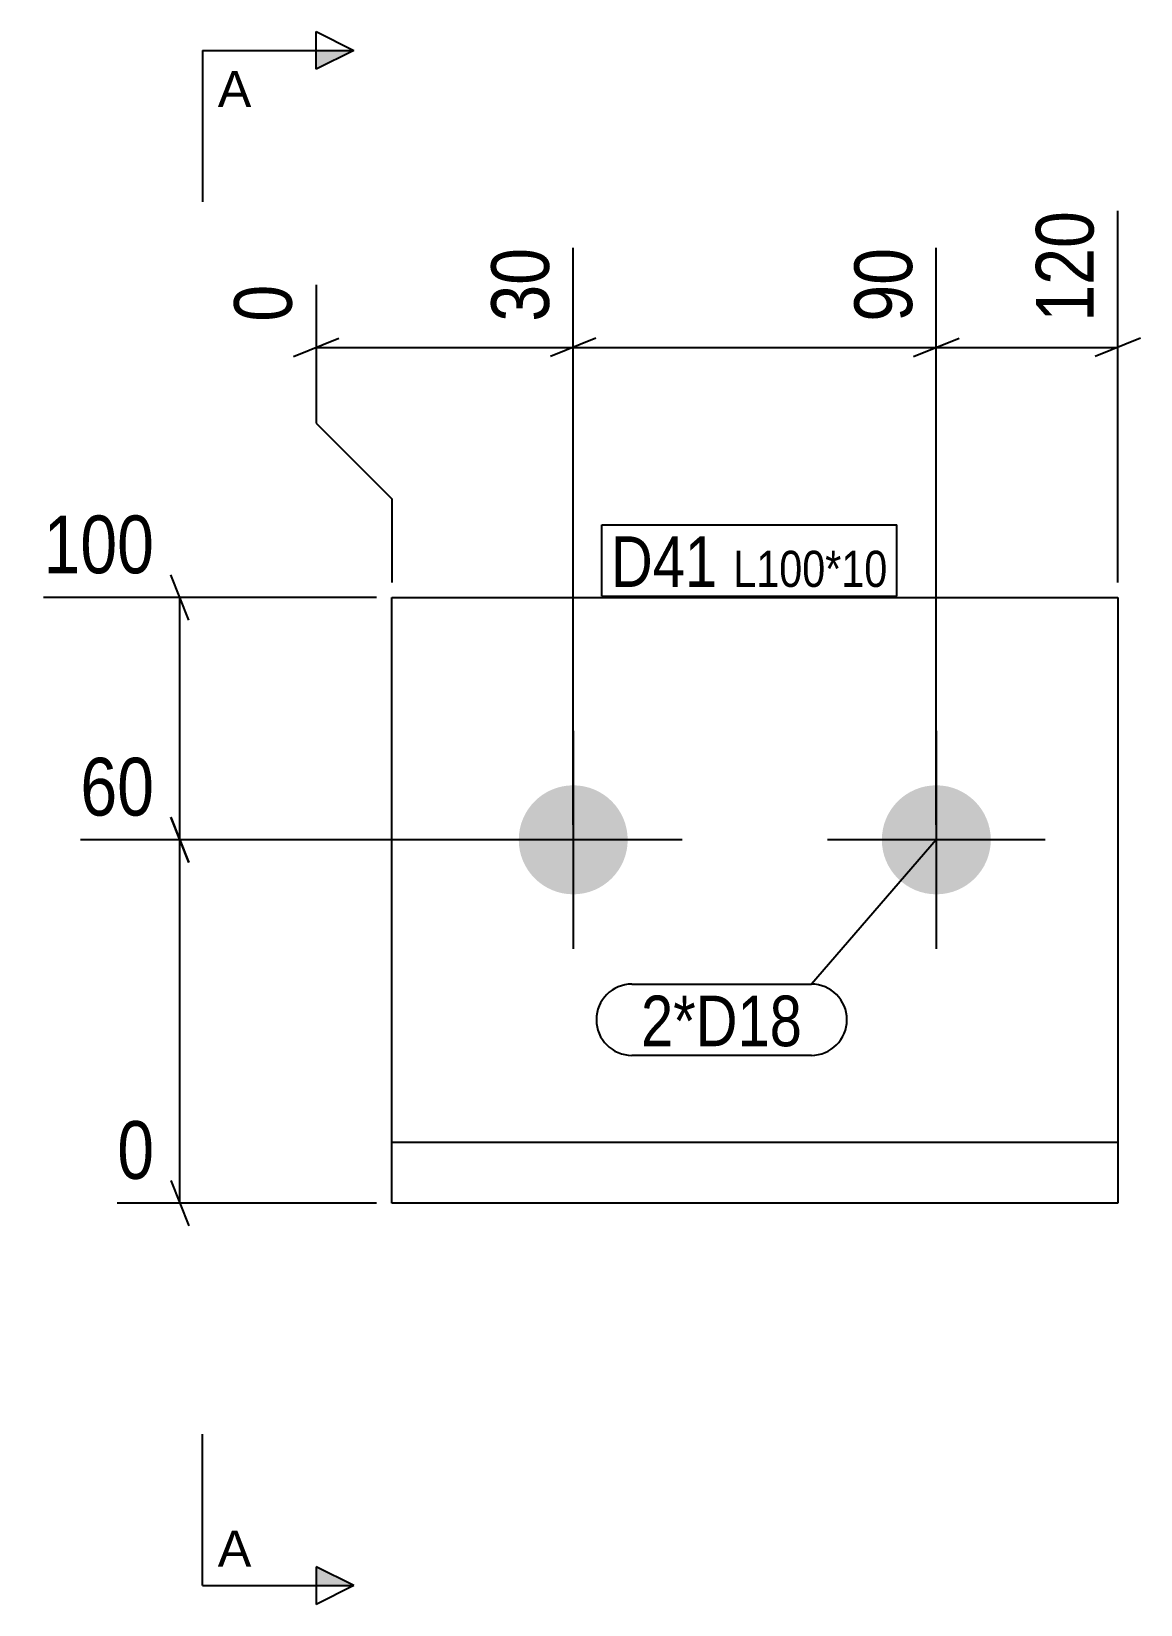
# Model space of a CAD drawing. Header units: millimetres. Extents: x 5 to 10721, y 3 to 267.
# Drawn here: x 5.5 to 188.8, y 7.5 to 267.3 of the extents above; entities that cross this region are included whole.
import ezdxf

# ---------------------------------------------------------------- set-up
doc = ezdxf.new("R2010")
doc.units = ezdxf.units.MM
doc.linetypes.add('DXK_LINE_DOT2', pattern=[3.9198, 1.9599, -1.9599])
for name, color, linetype in [('MÅLSÆTNING', 7, 'Continuous'), ('STÅL', 7, 'Continuous'), ('TEKST', 7, 'Continuous')]:
    doc.layers.add(name, color=color, linetype=linetype)
doc.styles.add('Arial', font='ARIAL.TTF', dxfattribs={"height": 0.2})
doc.styles.add('Arial Narrow', font='ARIALN.TTF', dxfattribs={"height": 0.2})

msp = doc.modelspace()

# ---------------------------------------------------------------- hatches: boundary and pattern name
at = {"layer": 'STÅL', "linetype": 'Continuous'}
for points in [[(104.03, 133.78, -1), (86.03, 133.78, -1)], [(164.03, 133.78, -1), (146.03, 133.78, -1)]]:
    msp.add_hatch(color=3, dxfattribs=at).paths.add_polyline_path(points)
at = {"layer": 'TEKST', "linetype": 'Continuous'}
for points in [[(52.53, 261.02), (52.53, 264.14), (58.78, 264.14)], [(52.53, 10.62), (52.53, 13.75), (58.78, 10.62)]]:
    msp.add_hatch(color=30, dxfattribs=at).paths.add_polyline_path(points)

# ---------------------------------------------------------------- linework, layer by layer
at = {"layer": 'MÅLSÆTNING', "color": 7, "linetype": 'Continuous'}
for p, q in [((185.03, 176.29), (185.03, 237.63)), ((95.03, 136.28), (95.03, 231.54)), ((95.03, 136.28), (95.03, 231.54)), ((155.03, 136.28), (155.03, 231.54)), ((155.03, 136.28), (155.03, 231.54)), ((52.53, 225.45), (52.53, 202.6)), ((48.78, 213.6), (56.28, 216.6)), ((98.78, 216.6), (91.28, 213.6)), ((98.78, 216.6), (91.28, 213.6)), ((151.28, 213.6), (158.78, 216.6)), ((151.28, 213.6), (158.78, 216.6)), ((188.78, 216.6), (181.28, 213.6)), ((52.53, 215.1), (95.03, 215.1)), ((95.03, 215.1), (155.03, 215.1)), ((155.03, 215.1), (185.03, 215.1)), ((52.53, 202.6), (65.03, 190.1)), ((65.03, 190.1), (65.03, 176.29)), ((31.53, 170.03), (28.53, 177.54)), ((62.53, 173.79), (7.5, 173.79)), ((30.03, 133.78), (30.03, 173.79)), ((28.53, 137.54), (31.53, 130.03)), ((31.53, 130.03), (28.53, 137.54)), ((92.53, 133.78), (13.59, 133.78)), ((92.53, 133.78), (13.59, 133.78)), ((30.03, 73.79), (30.03, 133.78)), ((28.53, 77.54), (31.53, 70.03)), ((62.53, 73.79), (19.69, 73.79))]:
    msp.add_line(p, q, dxfattribs=at)
at = {"layer": 'STÅL', "color": 2, "linetype": 'Continuous'}
for p, q in [((65.03, 95.79), (65.03, 173.79)), ((65.03, 173.79), (185.03, 173.79)), ((185.03, 173.79), (185.03, 73.79)), ((65.03, 73.79), (65.03, 95.79)), ((185.03, 83.79), (65.03, 83.79)), ((185.03, 73.79), (65.03, 73.79))]:
    msp.add_line(p, q, dxfattribs=at)
at = {"layer": 'STÅL', "color": 7, "linetype": 'DXK_LINE_DOT2'}
msp.add_line((185.03, 173.33), (185.03, 170.08), dxfattribs=at)
at = {"layer": 'STÅL', "color": 3, "linetype": 'Continuous'}
for p, q in [((95.03, 151.78), (95.03, 115.78)), ((155.03, 151.78), (155.03, 115.78)), ((113.03, 133.78), (77.03, 133.78)), ((173.03, 133.78), (137.03, 133.78))]:
    msp.add_line(p, q, dxfattribs=at)
at = {"layer": 'TEKST', "color": 30, "linetype": 'Continuous'}
for p, q in [((52.53, 261.02), (52.53, 267.27)), ((52.53, 267.27), (58.78, 264.14)), ((33.78, 264.14), (33.78, 239.14)), ((33.78, 264.14), (58.78, 264.14)), ((58.78, 264.14), (52.53, 261.02)), ((33.78, 10.62), (33.78, 35.62)), ((58.78, 10.62), (52.53, 13.75)), ((52.53, 13.75), (52.53, 7.5)), ((33.78, 10.62), (58.78, 10.62)), ((58.78, 10.62), (52.53, 7.5))]:
    msp.add_line(p, q, dxfattribs=at)
at = {"layer": 'TEKST', "color": 7, "linetype": 'Continuous'}
for p, q in [((99.76, 185.79), (148.49, 185.79)), ((99.76, 174.04), (99.76, 185.79)), ((148.49, 174.04), (148.49, 185.79)), ((99.76, 174.04), (148.49, 174.04)), ((155.03, 133.78), (134.38, 109.95)), ((104.73, 109.95), (134.38, 109.95)), ((104.73, 98.2), (134.38, 98.2))]:
    msp.add_line(p, q, dxfattribs=at)
for centre, start, end in [((104.73, 104.07), 90, 270), ((134.38, 104.07), 270, 90)]:
    msp.add_arc(centre, 5.88, start, end, dxfattribs=at)

# ---------------------------------------------------------------- wipeouts: each hides what was drawn before it
at = {"color": 0, "linetype": 'Continuous'}
for points in [[(41.84, 254.77), (41.84, 261.02), (36.28, 261.02), (36.28, 254.77)], [(41.84, 13.75), (41.84, 20), (36.28, 20), (36.28, 13.75)]]:
    msp.add_wipeout(points, dxfattribs=at).dxf.layer = 'TEKST'
at = {"color": 0}
for points in [[(118.85, 175.54), (118.85, 184.29), (101.26, 184.29), (101.26, 175.54)], [(146.99, 175.54), (146.99, 181.79), (121.47, 181.79), (121.47, 175.54)], [(132.88, 99.7), (132.88, 108.45), (106.23, 108.45), (106.23, 99.7)]]:
    msp.add_wipeout(points, dxfattribs=at).dxf.layer = 'TEKST'

# ---------------------------------------------------------------- next in the draw order: texts
at = {"layer": 'TEKST', "color": 96, "linetype": 'Continuous', "style": 'Arial'}
for p in [(36.28, 254.77), (36.28, 13.75)]:
    msp.add_text('A', height=5.97, dxfattribs=at).set_placement(p)

# ---------------------------------------------------------------- next in the draw order: wipeouts: each hides what was drawn before it
at = {"color": 0, "linetype": 'Continuous'}
for points in [[(183.03, 239.63), (169.03, 239.63), (169.03, 217.35), (183.03, 217.35)], [(93.03, 233.54), (79.03, 233.54), (79.03, 217.35), (93.03, 217.35)], [(153.03, 233.54), (139.03, 233.54), (139.03, 217.35), (153.03, 217.35)], [(50.53, 227.45), (36.53, 227.45), (36.53, 217.35), (50.53, 217.35)], [(27.78, 175.79), (27.78, 189.79), (5.5, 189.79), (5.5, 175.79)], [(27.78, 135.78), (27.78, 149.78), (11.59, 149.78), (11.59, 135.78)], [(27.78, 75.79), (27.78, 89.79), (17.69, 89.79), (17.69, 75.79)]]:
    msp.add_wipeout(points, dxfattribs=at).dxf.layer = 'MÅLSÆTNING'
at = {"color": 0}
for points in [[(118.85, 175.54), (118.85, 184.29), (101.26, 184.29), (101.26, 175.54)], [(146.99, 175.54), (146.99, 181.79), (121.47, 181.79), (121.47, 175.54)], [(132.88, 99.7), (132.88, 108.45), (106.23, 108.45), (106.23, 99.7)]]:
    msp.add_wipeout(points, dxfattribs=at).dxf.layer = 'TEKST'

# ---------------------------------------------------------------- next in the draw order: texts
at = {"layer": 'MÅLSÆTNING', "color": 3, "linetype": 'Continuous', "style": 'Arial Narrow'}
for s, height, p in [('120', 9.544, (181.03, 219.35)), ('30', 9.544, (91.03, 219.35)), ('90', 9.544, (151.03, 219.35)), ('0', 9.54, (48.53, 219.35))]:
    msp.add_text(s, height=height, rotation=90.0002, dxfattribs=at).set_placement(p)
for s, height, p in [('100', 9.544, (7.5, 177.79)), ('60', 9.544, (13.59, 137.78)), ('0', 9.54, (19.69, 77.79))]:
    msp.add_text(s, height=height, dxfattribs=at).set_placement(p)
at = {"layer": 'TEKST', "color": 3, "style": 'Arial Narrow'}
for s, height, p in [('D41', 8.351, (101.26, 175.54)), ('L100*10', 5.965, (121.47, 175.54)), ('2*D18', 8.351, (106.23, 99.7))]:
    msp.add_text(s, height=height, dxfattribs=at).set_placement(p)

doc.saveas('drawing.dxf')
